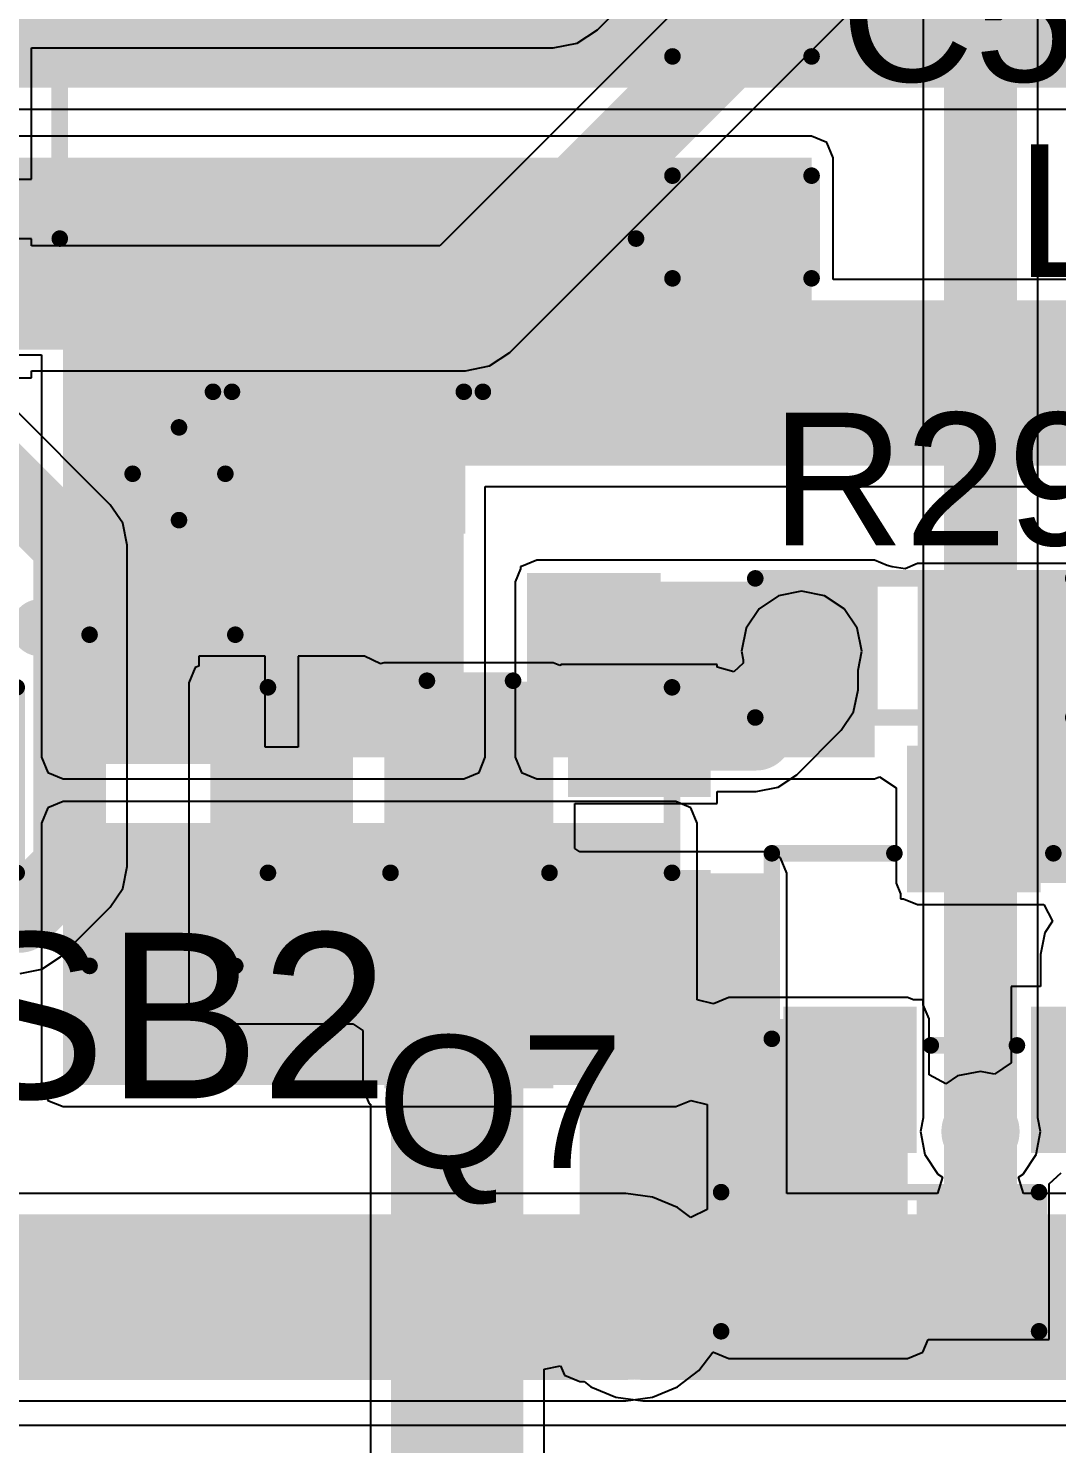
# Model space of a CAD drawing. Header units: millimetres. Extents: x 0 to 214, y 0 to 214.
# Drawn here: x 4.7015 to 5.012, y 0.5388 to 0.9661 of the extents above; entities that cross this region are included whole.
import ezdxf

# ---------------------------------------------------------------- set-up
doc = ezdxf.new("R2010")
doc.units = ezdxf.units.MM
doc.header["$MEASUREMENT"] = 0
for name, color, linetype in [('BottomLayer', 5, 'Continuous'), ('BottomPaste', 16, 'Continuous'), ('BottomSolder', 6, 'Continuous'), ('TopLayer', 1, 'Continuous'), ('TopOverlay', 2, 'Continuous'), ('TopPaste', 8, 'Continuous'), ('TopSolder', 216, 'Continuous'), ('ViaHoleLayer', 16, 'Continuous')]:
    doc.layers.add(name, color=color, linetype=linetype)
doc.styles.add('Arial', font='', dxfattribs={"height": 0.2})
doc.styles.get('Arial').set_extended_font_data('Arial')

# ---------------------------------------------------------------- blocks, each defined once
blk = doc.blocks.new('SOT_23_32')
at = {"layer": 'TopLayer'}
for points in [[(-0.01614, 0.05748), (0.01614, 0.05748), (0.01614, 0.02126), (-0.01614, 0.02126)], [(-0.05354, -0.02126), (-0.02126, -0.02126), (-0.02126, -0.05748), (-0.05354, -0.05748)], [(0.02126, -0.02126), (0.05354, -0.02126), (0.05354, -0.05748), (0.02126, -0.05748)]]:
    blk.add_hatch(color=1, dxfattribs=at).paths.add_polyline_path(points)
at = {"layer": 'TopPaste'}
for points in [[(-0.01614, 0.05748), (0.01614, 0.05748), (0.01614, 0.02126), (-0.01614, 0.02126)], [(-0.05354, -0.02126), (-0.02126, -0.02126), (-0.02126, -0.05748), (-0.05354, -0.05748)], [(0.02126, -0.02126), (0.05354, -0.02126), (0.05354, -0.05748), (0.02126, -0.05748)]]:
    blk.add_hatch(color=8, dxfattribs=at).paths.add_polyline_path(points)
at = {"layer": 'TopSolder'}
for points in [[(-0.02014, 0.06148), (0.02014, 0.06148), (0.02014, 0.01726), (-0.02014, 0.01726)], [(-0.05754, -0.01726), (-0.01726, -0.01726), (-0.01726, -0.06148), (-0.05754, -0.06148)], [(0.01726, -0.01726), (0.05754, -0.01726), (0.05754, -0.06148), (0.01726, -0.06148)]]:
    blk.add_hatch(color=216, dxfattribs=at).paths.add_polyline_path(points)
at = {"layer": 'TopOverlay', "const_width": 0.005}
for points in [[(-0.024, 0.029), (-0.061, 0.029)], [(-0.061, 0.029), (-0.061, -0.027)], [(0.061, 0.029), (0.024, 0.029)], [(0.061, 0.029), (0.061, -0.027)], [(0.013, -0.029), (-0.013, -0.029)]]:
    blk.add_lwpolyline(points, dxfattribs=at)
at = {"layer": 'TopOverlay'}
for points, const_width in [([(-0.06225, 0.029, 1), (-0.05975, 0.029, 1)], 0.0025), ([(-0.06225, 0.029, 1), (-0.05975, 0.029, 1)], 0.0025), ([(-0.02525, 0.029, 1), (-0.02275, 0.029, 1)], 0.0025), ([(0.02275, 0.029, 1), (0.02525, 0.029, 1)], 0.0025), ([(0.05975, 0.029, 1), (0.06225, 0.029, 1)], 0.0025), ([(0.05975, 0.029, 1), (0.06225, 0.029, 1)], 0.0025), ([(-0.06225, -0.027, 1), (-0.05975, -0.027, 1)], 0.0025), ([(0.05975, -0.027, 1), (0.06225, -0.027, 1)], 0.0025), ([(-0.01425, -0.029, 1), (-0.01175, -0.029, 1)], 0.0025), ([(0.01175, -0.029, 1), (0.01425, -0.029, 1)], 0.0025), ([(-0.06439, -0.045, 1), (-0.07161, -0.045, 1)], 0.01), ([(-0.07411, -0.045, 1), (-0.06911, -0.045, 1)], 0.005), ([(-0.06689, -0.045, 1), (-0.06189, -0.045, 1)], 0.005)]:
    blk.add_lwpolyline(points, format="xyb", close=True, dxfattribs=dict(at, const_width=const_width))
blk = doc.blocks.new('SOT_23_45')
at = {"layer": 'TopLayer'}
for points in [[(-0.01614, 0.05748), (0.01614, 0.05748), (0.01614, 0.02126), (-0.01614, 0.02126)], [(-0.05354, -0.02126), (-0.02126, -0.02126), (-0.02126, -0.05748), (-0.05354, -0.05748)], [(0.02126, -0.02126), (0.05354, -0.02126), (0.05354, -0.05748), (0.02126, -0.05748)]]:
    blk.add_hatch(color=1, dxfattribs=at).paths.add_polyline_path(points)
at = {"layer": 'TopPaste'}
for points in [[(-0.01614, 0.05748), (0.01614, 0.05748), (0.01614, 0.02126), (-0.01614, 0.02126)], [(-0.05354, -0.02126), (-0.02126, -0.02126), (-0.02126, -0.05748), (-0.05354, -0.05748)], [(0.02126, -0.02126), (0.05354, -0.02126), (0.05354, -0.05748), (0.02126, -0.05748)]]:
    blk.add_hatch(color=8, dxfattribs=at).paths.add_polyline_path(points)
at = {"layer": 'TopSolder'}
for points in [[(-0.02014, 0.06148), (0.02014, 0.06148), (0.02014, 0.01726), (-0.02014, 0.01726)], [(-0.05754, -0.01726), (-0.01726, -0.01726), (-0.01726, -0.06148), (-0.05754, -0.06148)], [(0.01726, -0.01726), (0.05754, -0.01726), (0.05754, -0.06148), (0.01726, -0.06148)]]:
    blk.add_hatch(color=216, dxfattribs=at).paths.add_polyline_path(points)
at = {"layer": 'TopOverlay', "const_width": 0.005}
for points in [[(-0.061, -0.027), (-0.061, 0.029)], [(-0.061, 0.029), (-0.024, 0.029)], [(0.024, 0.029), (0.061, 0.029)], [(0.061, -0.027), (0.061, 0.029)], [(-0.013, -0.029), (0.013, -0.029)]]:
    blk.add_lwpolyline(points, dxfattribs=at)
at = {"layer": 'TopOverlay'}
for points, const_width in [([(-0.06225, 0.029, 1), (-0.05975, 0.029, 1)], 0.0025), ([(-0.06225, 0.029, 1), (-0.05975, 0.029, 1)], 0.0025), ([(-0.02525, 0.029, 1), (-0.02275, 0.029, 1)], 0.0025), ([(0.02275, 0.029, 1), (0.02525, 0.029, 1)], 0.0025), ([(0.05975, 0.029, 1), (0.06225, 0.029, 1)], 0.0025), ([(0.05975, 0.029, 1), (0.06225, 0.029, 1)], 0.0025), ([(-0.06225, -0.027, 1), (-0.05975, -0.027, 1)], 0.0025), ([(0.05975, -0.027, 1), (0.06225, -0.027, 1)], 0.0025), ([(-0.01425, -0.029, 1), (-0.01175, -0.029, 1)], 0.0025), ([(0.01175, -0.029, 1), (0.01425, -0.029, 1)], 0.0025), ([(-0.06439, -0.045, 1), (-0.07161, -0.045, 1)], 0.01), ([(-0.07411, -0.045, 1), (-0.06911, -0.045, 1)], 0.005), ([(-0.06689, -0.045, 1), (-0.06189, -0.045, 1)], 0.005)]:
    blk.add_lwpolyline(points, format="xyb", close=True, dxfattribs=dict(at, const_width=const_width))
blk = doc.blocks.new('R___0603_75')
at = {"layer": 'TopLayer'}
for points in [[(-0.015, 0.0175), (-0.015, -0.0175), (-0.045, -0.0175), (-0.045, 0.0175)], [(0.045, 0.0175), (0.045, -0.0175), (0.015, -0.0175), (0.015, 0.0175)]]:
    blk.add_hatch(color=1, dxfattribs=at).paths.add_polyline_path(points)
at = {"layer": 'TopPaste'}
for points in [[(-0.015, 0.0175), (-0.015, -0.0175), (-0.045, -0.0175), (-0.045, 0.0175)], [(0.045, 0.0175), (0.045, -0.0175), (0.015, -0.0175), (0.015, 0.0175)]]:
    blk.add_hatch(color=8, dxfattribs=at).paths.add_polyline_path(points)
at = {"layer": 'TopSolder'}
for points in [[(-0.011, 0.0215), (-0.011, -0.0215), (-0.049, -0.0215), (-0.049, 0.0215)], [(0.049, 0.0215), (0.049, -0.0215), (0.011, -0.0215), (0.011, 0.0215)]]:
    blk.add_hatch(color=216, dxfattribs=at).paths.add_polyline_path(points)
at = {"layer": 'TopOverlay', "const_width": 0.005}
for points in [[(-0.048, -0.021), (-0.048, 0.021)], [(-0.048, 0.021), (0.048, 0.021)], [(0.048, -0.021), (0.048, 0.021)], [(-0.048, -0.021), (0.048, -0.021)]]:
    blk.add_lwpolyline(points, dxfattribs=at)
at = {"layer": 'TopOverlay', "const_width": 0.0025}
for points in [[(-0.04925, 0.021, 1), (-0.04675, 0.021, 1)], [(-0.04925, 0.021, 1), (-0.04675, 0.021, 1)], [(0.04675, 0.021, 1), (0.04925, 0.021, 1)], [(0.04675, 0.021, 1), (0.04925, 0.021, 1)], [(-0.04925, -0.021, 1), (-0.04675, -0.021, 1)], [(-0.04925, -0.021, 1), (-0.04675, -0.021, 1)], [(0.04675, -0.021, 1), (0.04925, -0.021, 1)], [(0.04675, -0.021, 1), (0.04925, -0.021, 1)]]:
    blk.add_lwpolyline(points, format="xyb", close=True, dxfattribs=at)
blk = doc.blocks.new('R___0603_76')
at = {"layer": 'TopLayer'}
for points in [[(-0.015, 0.0175), (-0.015, -0.0175), (-0.045, -0.0175), (-0.045, 0.0175)], [(0.045, 0.0175), (0.045, -0.0175), (0.015, -0.0175), (0.015, 0.0175)]]:
    blk.add_hatch(color=1, dxfattribs=at).paths.add_polyline_path(points)
at = {"layer": 'TopPaste'}
for points in [[(-0.015, 0.0175), (-0.015, -0.0175), (-0.045, -0.0175), (-0.045, 0.0175)], [(0.045, 0.0175), (0.045, -0.0175), (0.015, -0.0175), (0.015, 0.0175)]]:
    blk.add_hatch(color=8, dxfattribs=at).paths.add_polyline_path(points)
at = {"layer": 'TopSolder'}
for points in [[(-0.011, 0.0215), (-0.011, -0.0215), (-0.049, -0.0215), (-0.049, 0.0215)], [(0.049, 0.0215), (0.049, -0.0215), (0.011, -0.0215), (0.011, 0.0215)]]:
    blk.add_hatch(color=216, dxfattribs=at).paths.add_polyline_path(points)
at = {"layer": 'TopOverlay', "const_width": 0.005}
for points in [[(0.048, 0.021), (-0.048, 0.021)], [(-0.048, 0.021), (-0.048, -0.021)], [(0.048, 0.021), (0.048, -0.021)], [(0.048, -0.021), (-0.048, -0.021)]]:
    blk.add_lwpolyline(points, dxfattribs=at)
at = {"layer": 'TopOverlay', "const_width": 0.0025}
for points in [[(-0.04925, 0.021, 1), (-0.04675, 0.021, 1)], [(-0.04925, 0.021, 1), (-0.04675, 0.021, 1)], [(0.04675, 0.021, 1), (0.04925, 0.021, 1)], [(0.04675, 0.021, 1), (0.04925, 0.021, 1)], [(-0.04925, -0.021, 1), (-0.04675, -0.021, 1)], [(-0.04925, -0.021, 1), (-0.04675, -0.021, 1)], [(0.04675, -0.021, 1), (0.04925, -0.021, 1)], [(0.04675, -0.021, 1), (0.04925, -0.021, 1)]]:
    blk.add_lwpolyline(points, format="xyb", close=True, dxfattribs=at)
blk = doc.blocks.new('SOT_23_161')
at = {"layer": 'TopLayer'}
for points in [[(-0.01614, 0.05748), (0.01614, 0.05748), (0.01614, 0.02126), (-0.01614, 0.02126)], [(-0.05354, -0.02126), (-0.02126, -0.02126), (-0.02126, -0.05748), (-0.05354, -0.05748)], [(0.02126, -0.02126), (0.05354, -0.02126), (0.05354, -0.05748), (0.02126, -0.05748)]]:
    blk.add_hatch(color=1, dxfattribs=at).paths.add_polyline_path(points)
at = {"layer": 'TopPaste'}
for points in [[(-0.01614, 0.05748), (0.01614, 0.05748), (0.01614, 0.02126), (-0.01614, 0.02126)], [(-0.05354, -0.02126), (-0.02126, -0.02126), (-0.02126, -0.05748), (-0.05354, -0.05748)], [(0.02126, -0.02126), (0.05354, -0.02126), (0.05354, -0.05748), (0.02126, -0.05748)]]:
    blk.add_hatch(color=8, dxfattribs=at).paths.add_polyline_path(points)
at = {"layer": 'TopSolder'}
for points in [[(-0.02014, 0.06148), (0.02014, 0.06148), (0.02014, 0.01726), (-0.02014, 0.01726)], [(-0.05754, -0.01726), (-0.01726, -0.01726), (-0.01726, -0.06148), (-0.05754, -0.06148)], [(0.01726, -0.01726), (0.05754, -0.01726), (0.05754, -0.06148), (0.01726, -0.06148)]]:
    blk.add_hatch(color=216, dxfattribs=at).paths.add_polyline_path(points)
at = {"layer": 'TopOverlay', "const_width": 0.005}
for points in [[(-0.024, 0.029), (-0.061, 0.029)], [(-0.061, 0.029), (-0.061, -0.027)], [(0.061, 0.029), (0.024, 0.029)], [(0.061, 0.029), (0.061, -0.027)], [(0.013, -0.029), (-0.013, -0.029)]]:
    blk.add_lwpolyline(points, dxfattribs=at)
at = {"layer": 'TopOverlay'}
for points, const_width in [([(-0.06225, 0.029, 1), (-0.05975, 0.029, 1)], 0.0025), ([(-0.06225, 0.029, 1), (-0.05975, 0.029, 1)], 0.0025), ([(-0.02525, 0.029, 1), (-0.02275, 0.029, 1)], 0.0025), ([(0.02275, 0.029, 1), (0.02525, 0.029, 1)], 0.0025), ([(0.05975, 0.029, 1), (0.06225, 0.029, 1)], 0.0025), ([(0.05975, 0.029, 1), (0.06225, 0.029, 1)], 0.0025), ([(-0.06225, -0.027, 1), (-0.05975, -0.027, 1)], 0.0025), ([(0.05975, -0.027, 1), (0.06225, -0.027, 1)], 0.0025), ([(-0.01425, -0.029, 1), (-0.01175, -0.029, 1)], 0.0025), ([(0.01175, -0.029, 1), (0.01425, -0.029, 1)], 0.0025), ([(-0.06439, -0.045, 1), (-0.07161, -0.045, 1)], 0.01), ([(-0.07411, -0.045, 1), (-0.06911, -0.045, 1)], 0.005), ([(-0.06689, -0.045, 1), (-0.06189, -0.045, 1)], 0.005)]:
    blk.add_lwpolyline(points, format="xyb", close=True, dxfattribs=dict(at, const_width=const_width))
blk = doc.blocks.new('C__0603_256')
at = {"layer": 'TopLayer'}
for points in [[(-0.015, 0.0175), (-0.015, -0.0175), (-0.045, -0.0175), (-0.045, 0.0175)], [(0.045, 0.0175), (0.045, -0.0175), (0.015, -0.0175), (0.015, 0.0175)]]:
    blk.add_hatch(color=1, dxfattribs=at).paths.add_polyline_path(points)
at = {"layer": 'TopPaste'}
for points in [[(-0.015, 0.0175), (-0.015, -0.0175), (-0.045, -0.0175), (-0.045, 0.0175)], [(0.045, 0.0175), (0.045, -0.0175), (0.015, -0.0175), (0.015, 0.0175)]]:
    blk.add_hatch(color=8, dxfattribs=at).paths.add_polyline_path(points)
at = {"layer": 'TopSolder'}
for points in [[(-0.01264, 0.01986), (-0.01264, -0.01986), (-0.04736, -0.01986), (-0.04736, 0.01986)], [(0.04736, 0.01986), (0.04736, -0.01986), (0.01264, -0.01986), (0.01264, 0.01986)]]:
    blk.add_hatch(color=216, dxfattribs=at).paths.add_polyline_path(points)
at = {"layer": 'TopOverlay', "const_width": 0.005}
for points in [[(-0.049, 0.021), (-0.018, 0.021)], [(-0.049, 0.021), (-0.049, -0.021)], [(0.018, 0.021), (0.049, 0.021)], [(0.049, 0.021), (0.049, -0.021)], [(-0.049, -0.021), (-0.018, -0.021)], [(0.018, -0.021), (0.049, -0.021)]]:
    blk.add_lwpolyline(points, dxfattribs=at)
at = {"layer": 'TopOverlay', "const_width": 0.0025}
for points in [[(-0.05025, 0.021, 1), (-0.04775, 0.021, 1)], [(-0.05025, 0.021, 1), (-0.04775, 0.021, 1)], [(-0.01925, 0.021, 1), (-0.01675, 0.021, 1)], [(0.01675, 0.021, 1), (0.01925, 0.021, 1)], [(0.04775, 0.021, 1), (0.05025, 0.021, 1)], [(0.04775, 0.021, 1), (0.05025, 0.021, 1)], [(-0.05025, -0.021, 1), (-0.04775, -0.021, 1)], [(-0.05025, -0.021, 1), (-0.04775, -0.021, 1)], [(-0.01925, -0.021, 1), (-0.01675, -0.021, 1)], [(0.01675, -0.021, 1), (0.01925, -0.021, 1)], [(0.04775, -0.021, 1), (0.05025, -0.021, 1)], [(0.04775, -0.021, 1), (0.05025, -0.021, 1)]]:
    blk.add_lwpolyline(points, format="xyb", close=True, dxfattribs=at)
blk = doc.blocks.new('RVT1E100M0405__257')
at = {"layer": 'TopLayer'}
for points in [[(-0.12205, 0.0315), (-0.01969, 0.0315), (-0.01969, -0.0315), (-0.12205, -0.0315)], [(0.01969, 0.0315), (0.12205, 0.0315), (0.12205, -0.0315), (0.01969, -0.0315)]]:
    blk.add_hatch(color=1, dxfattribs=at).paths.add_polyline_path(points)
at = {"layer": 'TopPaste'}
for points in [[(-0.12205, 0.0315), (-0.01969, 0.0315), (-0.01969, -0.0315), (-0.12205, -0.0315)], [(0.01969, 0.0315), (0.12205, 0.0315), (0.12205, -0.0315), (0.01969, -0.0315)]]:
    blk.add_hatch(color=8, dxfattribs=at).paths.add_polyline_path(points)
at = {"layer": 'TopSolder'}
for points in [[(-0.12605, 0.0355), (-0.01569, 0.0355), (-0.01569, -0.0355), (-0.12605, -0.0355)], [(0.01569, 0.0355), (0.12605, 0.0355), (0.12605, -0.0355), (0.01569, -0.0355)]]:
    blk.add_hatch(color=216, dxfattribs=at).paths.add_polyline_path(points)
at = {"layer": 'TopOverlay', "const_width": 0.005}
for points in [[(-0.037, 0.087), (-0.08325, 0.04075)], [(-0.037, 0.087), (0.085, 0.087)], [(0.085, 0.087), (0.085, 0.039)], [(-0.108, 0.065), (-0.108, 0.037)], [(-0.122, 0.051), (-0.094, 0.051)], [(-0.08325, 0.04075), (-0.08325, 0.035)], [(-0.08325, -0.035), (-0.08325, -0.04075)], [(-0.08325, -0.04075), (-0.037, -0.087)], [(0.085, -0.039), (0.085, -0.087)], [(-0.037, -0.087), (0.085, -0.087)]]:
    blk.add_lwpolyline(points, dxfattribs=at)
at = {"layer": 'TopOverlay', "const_width": 0.0025}
for points in [[(-0.03825, 0.087, 1), (-0.03575, 0.087, 1)], [(-0.03825, 0.087, 1), (-0.03575, 0.087, 1)], [(0.08375, 0.087, 1), (0.08625, 0.087, 1)], [(0.08375, 0.087, 1), (0.08625, 0.087, 1)], [(-0.10925, 0.065, 1), (-0.10675, 0.065, 1)], [(-0.12325, 0.051, 1), (-0.12075, 0.051, 1)], [(-0.09525, 0.051, 1), (-0.09275, 0.051, 1)], [(-0.0845, 0.04075, 1), (-0.082, 0.04075, 1)], [(-0.0845, 0.04075, 1), (-0.082, 0.04075, 1)], [(-0.10925, 0.037, 1), (-0.10675, 0.037, 1)], [(0.08375, 0.039, 1), (0.08625, 0.039, 1)], [(-0.0845, 0.035, 1), (-0.082, 0.035, 1)], [(-0.0845, -0.035, 1), (-0.082, -0.035, 1)], [(-0.0845, -0.04075, 1), (-0.082, -0.04075, 1)], [(-0.0845, -0.04075, 1), (-0.082, -0.04075, 1)], [(0.08375, -0.039, 1), (0.08625, -0.039, 1)], [(-0.03825, -0.087, 1), (-0.03575, -0.087, 1)], [(-0.03825, -0.087, 1), (-0.03575, -0.087, 1)], [(0.08375, -0.087, 1), (0.08625, -0.087, 1)], [(0.08375, -0.087, 1), (0.08625, -0.087, 1)]]:
    blk.add_lwpolyline(points, format="xyb", close=True, dxfattribs=at)
blk = doc.blocks.new('S______B______275')
at = {"layer": 'TopLayer'}
for points in [[(-0.045, -0.0175), (-0.045, 0.0175), (-0.015, 0.0175), (-0.015, -0.0175)], [(0.015, -0.0175), (0.015, 0.0175), (0.045, 0.0175), (0.045, -0.0175)]]:
    blk.add_hatch(color=1, dxfattribs=at).paths.add_polyline_path(points)
at = {"layer": 'TopPaste'}
for points in [[(-0.045, -0.0175), (-0.045, 0.0175), (-0.015, 0.0175), (-0.015, -0.0175)], [(0.015, -0.0175), (0.015, 0.0175), (0.045, 0.0175), (0.045, -0.0175)]]:
    blk.add_hatch(color=8, dxfattribs=at).paths.add_polyline_path(points)
at = {"layer": 'TopSolder'}
for points in [[(-0.049, -0.0215), (-0.049, 0.0215), (-0.011, 0.0215), (-0.011, -0.0215)], [(0.011, -0.0215), (0.011, 0.0215), (0.049, 0.0215), (0.049, -0.0215)]]:
    blk.add_hatch(color=216, dxfattribs=at).paths.add_polyline_path(points)
at = {"layer": 'TopOverlay', "const_width": 0.005}
for points in [[(-0.05, -0.022), (-0.05, 0.022)], [(0.05, 0.022), (-0.05, 0.022)], [(0.05, -0.022), (0.05, 0.022)], [(0.05, -0.022), (-0.05, -0.022)]]:
    blk.add_lwpolyline(points, dxfattribs=at)
at = {"layer": 'TopOverlay', "const_width": 0.0025}
for points in [[(-0.05125, 0.022, 1), (-0.04875, 0.022, 1)], [(-0.05125, 0.022, 1), (-0.04875, 0.022, 1)], [(0.04875, 0.022, 1), (0.05125, 0.022, 1)], [(0.04875, 0.022, 1), (0.05125, 0.022, 1)], [(-0.05125, -0.022, 1), (-0.04875, -0.022, 1)], [(-0.05125, -0.022, 1), (-0.04875, -0.022, 1)], [(0.04875, -0.022, 1), (0.05125, -0.022, 1)], [(0.04875, -0.022, 1), (0.05125, -0.022, 1)]]:
    blk.add_lwpolyline(points, format="xyb", close=True, dxfattribs=at)
blk = doc.blocks.new('RES_0603_B_301')
at = {"layer": 'BottomLayer'}
for points in [[(-0.045, -0.0175), (-0.045, 0.0175), (-0.015, 0.0175), (-0.015, -0.0175)], [(0.015, -0.0175), (0.015, 0.0175), (0.045, 0.0175), (0.045, -0.0175)]]:
    blk.add_hatch(color=5, dxfattribs=at).paths.add_polyline_path(points)
at = {"layer": 'BottomPaste'}
for points in [[(-0.045, -0.0175), (-0.045, 0.0175), (-0.015, 0.0175), (-0.015, -0.0175)], [(0.015, -0.0175), (0.015, 0.0175), (0.045, 0.0175), (0.045, -0.0175)]]:
    blk.add_hatch(color=16, dxfattribs=at).paths.add_polyline_path(points)
at = {"layer": 'BottomSolder'}
for points in [[(-0.049, -0.0215), (-0.049, 0.0215), (-0.011, 0.0215), (-0.011, -0.0215)], [(0.011, -0.0215), (0.011, 0.0215), (0.049, 0.0215), (0.049, -0.0215)]]:
    blk.add_hatch(color=6, dxfattribs=at).paths.add_polyline_path(points)
blk = doc.blocks.new('RES_0603_B_302')
at = {"layer": 'BottomLayer'}
for points in [[(-0.045, -0.0175), (-0.045, 0.0175), (-0.015, 0.0175), (-0.015, -0.0175)], [(0.015, -0.0175), (0.015, 0.0175), (0.045, 0.0175), (0.045, -0.0175)]]:
    blk.add_hatch(color=5, dxfattribs=at).paths.add_polyline_path(points)
at = {"layer": 'BottomPaste'}
for points in [[(-0.045, -0.0175), (-0.045, 0.0175), (-0.015, 0.0175), (-0.015, -0.0175)], [(0.015, -0.0175), (0.015, 0.0175), (0.045, 0.0175), (0.045, -0.0175)]]:
    blk.add_hatch(color=16, dxfattribs=at).paths.add_polyline_path(points)
at = {"layer": 'BottomSolder'}
for points in [[(-0.049, -0.0215), (-0.049, 0.0215), (-0.011, 0.0215), (-0.011, -0.0215)], [(0.011, -0.0215), (0.011, 0.0215), (0.049, 0.0215), (0.049, -0.0215)]]:
    blk.add_hatch(color=6, dxfattribs=at).paths.add_polyline_path(points)
blk = doc.blocks.new('C__0603_B_344')
at = {"layer": 'BottomLayer'}
for points in [[(-0.045, -0.0175), (-0.045, 0.0175), (-0.015, 0.0175), (-0.015, -0.0175)], [(0.015, -0.0175), (0.015, 0.0175), (0.045, 0.0175), (0.045, -0.0175)]]:
    blk.add_hatch(color=5, dxfattribs=at).paths.add_polyline_path(points)
at = {"layer": 'BottomPaste'}
for points in [[(-0.045, -0.0175), (-0.045, 0.0175), (-0.015, 0.0175), (-0.015, -0.0175)], [(0.015, -0.0175), (0.015, 0.0175), (0.045, 0.0175), (0.045, -0.0175)]]:
    blk.add_hatch(color=16, dxfattribs=at).paths.add_polyline_path(points)
at = {"layer": 'BottomSolder'}
for points in [[(-0.04736, -0.01986), (-0.04736, 0.01986), (-0.01264, 0.01986), (-0.01264, -0.01986)], [(0.01264, -0.01986), (0.01264, 0.01986), (0.04736, 0.01986), (0.04736, -0.01986)]]:
    blk.add_hatch(color=6, dxfattribs=at).paths.add_polyline_path(points)

msp = doc.modelspace()

# ---------------------------------------------------------------- hatches: boundary and pattern name
at = {"layer": 'BottomLayer'}
h = msp.add_hatch(color=5, dxfattribs=at)
edge = h.paths.add_edge_path()
edge.add_arc((4.935, 0.778), 0.01181, 0, 360)
for points in [[(4.7565, 0.672), (4.7995, 0.672), (4.7995, 0.7685), (4.7565, 0.7685)], [(4.809, 0.646), (4.86, 0.646), (4.86, 0.768), (4.809, 0.768)], [(4.868, 0.564), (4.924, 0.564), (4.924, 0.711), (4.868, 0.711)]]:
    msp.add_hatch(color=5, dxfattribs=at).paths.add_polyline_path(points)
h = msp.add_hatch(color=5, dxfattribs=at)
edge = h.paths.add_edge_path()
edge.add_arc((4.839, 0.66), 0.01181, 0, 360)
h = msp.add_hatch(color=5, dxfattribs=at)
edge = h.paths.add_edge_path()
edge.add_arc((4.989, 0.633), 0.01181, 0, 360)
h = msp.add_hatch(color=5, dxfattribs=at)
edge = h.paths.add_edge_path()
edge.add_arc((4.885, 0.583), 0.01181, 0, 360)
at = {"layer": 'BottomSolder'}
h = msp.add_hatch(color=6, dxfattribs=at)
edge = h.paths.add_edge_path()
edge.add_arc((4.935, 0.778), 0.00591, 0, 360)
h = msp.add_hatch(color=6, dxfattribs=at)
edge = h.paths.add_edge_path()
edge.add_arc((4.839, 0.66), 0.00591, 0, 360)
h = msp.add_hatch(color=6, dxfattribs=at)
edge = h.paths.add_edge_path()
edge.add_arc((4.989, 0.633), 0.00591, 0, 360)
h = msp.add_hatch(color=6, dxfattribs=at)
edge = h.paths.add_edge_path()
edge.add_arc((4.885, 0.583), 0.00591, 0, 360)
at = {"layer": 'TopLayer'}
for points in [[(4.537, 0.94818), (5.628, 0.94818), (5.628, 1.069), (4.537, 1.069)], [(4.643, 0.874), (4.938, 0.874), (4.938, 0.927), (4.643, 0.927)], [(4.712, 0.746), (4.833, 0.746), (4.833, 0.925), (4.712, 0.925)], [(4.855, 0.746), (4.957, 0.746), (4.957, 0.799), (4.855, 0.799)], [(4.97, 0.708), (5.017, 0.708), (5.017, 0.798), (4.97, 0.798)], [(4.712, 0.647), (4.897, 0.647), (4.897, 0.72613), (4.712, 0.72613)], [(4.913, 0.571), (4.967, 0.571), (4.967, 0.667), (4.913, 0.667)]]:
    msp.add_hatch(color=1, dxfattribs=at).paths.add_polyline_path(points)
h = msp.add_hatch(color=1, dxfattribs=at)
edge = h.paths.add_edge_path()
edge.add_arc((4.935, 0.778), 0.01181, 0, 360)
h = msp.add_hatch(color=1, dxfattribs=at)
edge = h.paths.add_edge_path()
edge.add_arc((4.839, 0.66), 0.01181, 0, 360)
h = msp.add_hatch(color=1, dxfattribs=at)
edge = h.paths.add_edge_path()
edge.add_arc((4.989, 0.633), 0.01181, 0, 360)
h = msp.add_hatch(color=1, dxfattribs=at)
edge = h.paths.add_edge_path()
edge.add_arc((4.885, 0.583), 0.01181, 0, 360)
at = {"layer": 'TopSolder'}
h = msp.add_hatch(color=216, dxfattribs=at)
edge = h.paths.add_edge_path()
edge.add_arc((4.935, 0.778), 0.00591, 0, 360)
h = msp.add_hatch(color=216, dxfattribs=at)
edge = h.paths.add_edge_path()
edge.add_arc((4.839, 0.66), 0.00591, 0, 360)
h = msp.add_hatch(color=216, dxfattribs=at)
edge = h.paths.add_edge_path()
edge.add_arc((4.989, 0.633), 0.00591, 0, 360)
h = msp.add_hatch(color=216, dxfattribs=at)
edge = h.paths.add_edge_path()
edge.add_arc((4.885, 0.583), 0.00591, 0, 360)
at = {"layer": 'ViaHoleLayer'}
h = msp.add_hatch(color=16, dxfattribs=at)
edge = h.paths.add_edge_path()
edge.add_arc((4.935, 0.778), 0.00591, 0, 360)
h = msp.add_hatch(color=16, dxfattribs=at)
edge = h.paths.add_edge_path()
edge.add_arc((4.839, 0.66), 0.00591, 0, 360)
h = msp.add_hatch(color=16, dxfattribs=at)
edge = h.paths.add_edge_path()
edge.add_arc((4.989, 0.633), 0.00591, 0, 360)
h = msp.add_hatch(color=16, dxfattribs=at)
edge = h.paths.add_edge_path()
edge.add_arc((4.885, 0.583), 0.00591, 0, 360)

# ---------------------------------------------------------------- linework, layer by layer
at = {"layer": 'BottomLayer'}
for p, q in [((5.00633, 0.63716), (5.00633, 1.97782)), ((4.93114, 1.00581), (4.82574, 0.90042)), ((4.87334, 0.96566), (4.91434, 1.00666)), ((4.97167, 0.98842), (4.97167, 0.63716)), ((4.84689, 0.86822), (4.96334, 0.98466)), ((4.86, 0.96014), (4.86722, 0.96157)), ((4.86722, 0.96157), (4.87334, 0.96566)), ((4.7025, 0.92055), (4.7025, 0.96014)), ((4.7025, 0.96014), (4.86, 0.96014)), ((4.6555, 0.92055), (4.7025, 0.92055)), ((4.7025, 0.90255), (4.6555, 0.90255)), ((4.7025, 0.90042), (4.7025, 0.90255)), ((4.82574, 0.90042), (4.7025, 0.90042)), ((4.84077, 0.86413), (4.84689, 0.86822)), ((4.83355, 0.86269), (4.84077, 0.86413)), ((4.69633, 0.86055), (4.7025, 0.86055)), ((4.7025, 0.86055), (4.7025, 0.86269)), ((4.7025, 0.86269), (4.83355, 0.86269)), ((4.72626, 0.82226), (4.69633, 0.85218)), ((4.73001, 0.81663), (4.72626, 0.82226)), ((4.73133, 0.81), (4.73001, 0.81663)), ((4.73133, 0.713), (4.73133, 0.81)), ((4.935, 0.79616), (4.92805, 0.79478)), ((4.94195, 0.79478), (4.935, 0.79616)), ((4.92216, 0.79084), (4.91822, 0.78495)), ((4.92805, 0.79478), (4.92216, 0.79084)), ((4.94784, 0.79084), (4.94195, 0.79478)), ((4.95178, 0.78495), (4.94784, 0.79084)), ((4.91822, 0.78495), (4.91684, 0.778)), ((4.95316, 0.778), (4.95178, 0.78495)), ((4.91684, 0.778), (4.91736, 0.7754)), ((4.95202, 0.77228), (4.95316, 0.778)), ((4.753, 0.77354), (4.75191, 0.77309)), ((4.773, 0.7765), (4.753, 0.7765)), ((4.753, 0.7765), (4.753, 0.77354)), ((4.773, 0.749), (4.773, 0.7765)), ((4.803, 0.7765), (4.783, 0.7765)), ((4.783, 0.7765), (4.783, 0.749)), ((4.80784, 0.77416), (4.803, 0.7765)), ((4.803, 0.7765), (4.803, 0.7765)), ((4.80893, 0.77447), (4.80784, 0.77416)), ((4.809, 0.77449), (4.80893, 0.77447)), ((4.86, 0.77449), (4.809, 0.77449)), ((4.862, 0.77367), (4.86, 0.77449)), ((4.8625, 0.774), (4.862, 0.77367)), ((4.9095, 0.774), (4.8625, 0.774)), ((4.8625, 0.774), (4.8625, 0.774)), ((4.9095, 0.77319), (4.9095, 0.774)), ((4.91736, 0.77441), (4.9145, 0.77175)), ((4.91736, 0.7754), (4.91736, 0.77441)), ((4.75191, 0.77309), (4.75001, 0.7685)), ((4.9145, 0.77175), (4.9095, 0.77319)), ((4.95202, 0.76639), (4.95202, 0.77228)), ((4.75001, 0.7685), (4.75001, 0.672)), ((4.9507, 0.75975), (4.95202, 0.76639)), ((4.94695, 0.75413), (4.9507, 0.75975)), ((4.93356, 0.74074), (4.94695, 0.75413)), ((4.783, 0.749), (4.773, 0.749)), ((4.92793, 0.73699), (4.93356, 0.74074)), ((4.9095, 0.732), (4.9095, 0.73567)), ((4.9095, 0.73567), (4.9213, 0.73567)), ((4.9213, 0.73567), (4.92793, 0.73699)), ((4.86649, 0.7185), (4.86649, 0.732)), ((4.86649, 0.732), (4.9095, 0.732)), ((4.868, 0.71749), (4.86649, 0.7185)), ((4.924, 0.71749), (4.868, 0.71749)), ((4.92859, 0.71559), (4.924, 0.71749)), ((4.93049, 0.711), (4.92859, 0.71559)), ((4.73001, 0.70637), (4.73133, 0.713)), ((4.93049, 0.61427), (4.93049, 0.711)), ((4.72626, 0.70074), (4.73001, 0.70637)), ((4.71126, 0.68574), (4.72626, 0.70074)), ((4.70563, 0.68199), (4.71126, 0.68574)), ((4.699, 0.68067), (4.70563, 0.68199)), ((4.75001, 0.672), (4.75191, 0.66741)), ((4.75191, 0.66741), (4.7565, 0.66551)), ((4.7565, 0.66551), (4.7995, 0.66551)), ((4.7995, 0.66551), (4.80251, 0.6635)), ((4.80251, 0.6635), (4.80251, 0.646)), ((4.80251, 0.646), (4.80441, 0.64141)), ((4.80441, 0.64141), (4.80478, 0.64126)), ((4.80478, 0.64126), (4.80478, 0.43169)), ((4.97167, 0.63716), (4.97084, 0.633)), ((5.00716, 0.633), (5.00633, 0.63716)), ((4.97084, 0.633), (4.97222, 0.62605)), ((5.00578, 0.62605), (5.00716, 0.633)), ((4.97222, 0.62605), (4.97616, 0.62016)), ((5.00184, 0.62016), (5.00578, 0.62605)), ((4.97616, 0.62016), (4.97749, 0.61927)), ((5.00051, 0.61927), (5.00184, 0.62016)), ((4.97749, 0.61927), (4.97598, 0.61427)), ((5.00202, 0.61427), (5.00051, 0.61927)), ((4.97598, 0.61427), (4.93049, 0.61427)), ((5.22109, 0.61427), (5.00202, 0.61427)), ((4.85722, 0.56127), (4.86222, 0.56226)), ((4.85722, 0.43169), (4.85722, 0.56127)), ((4.86222, 0.56226), (4.86341, 0.55941)), ((4.86341, 0.55941), (4.868, 0.55751)), ((4.868, 0.55751), (4.8693, 0.55751)), ((4.8693, 0.55751), (4.87137, 0.55592)), ((4.87137, 0.55592), (4.87891, 0.5528)), ((4.87891, 0.5528), (4.887, 0.55173)), ((4.887, 0.55173), (5.246, 0.55173))]:
    msp.add_line(p, q, dxfattribs=at)
for points, const_width in [([(4.989, 0.633), (4.989, 1.985)], 0.022), ([(4.83355, 0.88155), (4.95, 0.998)], 0.025), ([(4.679, 0.88155), (4.83355, 0.88155)], 0.025), ([(4.679, 0.845), (4.714, 0.81)], 0.022), ([(4.714, 0.713), (4.714, 0.81)], 0.022), ([(4.93469, 0.77769), (4.935, 0.778)], 0.022), ([(4.93469, 0.76639), (4.93469, 0.77769)], 0.022), ([(4.9213, 0.753), (4.93469, 0.76639)], 0.022), ([(4.838, 0.749), (4.8385, 0.7485)], 0.025), ([(4.886, 0.753), (4.9213, 0.753)], 0.022), ([(4.699, 0.698), (4.714, 0.713)], 0.022), ([(4.8385, 0.6975), (4.839, 0.697)], 0.025), ([(4.665, 0.698), (4.699, 0.698)], 0.022), ([(4.831, 0.37481), (4.831, 0.652)], 0.04), ([(4.887, 0.583), (5.246, 0.583)], 0.05)]:
    msp.add_lwpolyline(points, dxfattribs=dict(at, const_width=const_width))
for points, const_width in [([(4.8273, 0.88155, 1), (4.8398, 0.88155, 1)], 0.0125), ([(4.8273, 0.88155, 1), (4.8398, 0.88155, 1)], 0.0125), ([(4.7085, 0.81, 1), (4.7195, 0.81, 1)], 0.011), ([(4.7085, 0.81, 1), (4.7195, 0.81, 1)], 0.011), ([(4.92919, 0.77769, 1), (4.94019, 0.77769, 1)], 0.011), ([(4.92919, 0.77769, 1), (4.94019, 0.77769, 1)], 0.011), ([(4.9295, 0.778, 1), (4.9405, 0.778, 1)], 0.011), ([(4.92919, 0.76639, 1), (4.94019, 0.76639, 1)], 0.011), ([(4.92919, 0.76639, 1), (4.94019, 0.76639, 1)], 0.011), ([(4.83175, 0.749, 1), (4.84425, 0.749, 1)], 0.0125), ([(4.83225, 0.7485, 1), (4.84475, 0.7485, 1)], 0.0125), ([(4.8805, 0.753, 1), (4.8915, 0.753, 1)], 0.011), ([(4.9158, 0.753, 1), (4.9268, 0.753, 1)], 0.011), ([(4.9158, 0.753, 1), (4.9268, 0.753, 1)], 0.011), ([(4.7085, 0.713, 1), (4.7195, 0.713, 1)], 0.011), ([(4.7085, 0.713, 1), (4.7195, 0.713, 1)], 0.011), ([(4.83225, 0.6975, 1), (4.84475, 0.6975, 1)], 0.0125), ([(4.83275, 0.697, 1), (4.84525, 0.697, 1)], 0.0125), ([(4.6935, 0.698, 1), (4.7045, 0.698, 1)], 0.011), ([(4.6935, 0.698, 1), (4.7045, 0.698, 1)], 0.011), ([(4.821, 0.652, 1), (4.841, 0.652, 1)], 0.02), ([(4.9835, 0.633, 1), (4.9945, 0.633, 1)], 0.011), ([(4.8745, 0.583, 1), (4.8995, 0.583, 1)], 0.025)]:
    msp.add_lwpolyline(points, format="xyb", close=True, dxfattribs=dict(at, const_width=const_width))
at = {"layer": 'TopLayer'}
for p, q in [((4.537, 0.94168), (5.32404, 0.94168)), ((4.938, 0.93349), (4.643, 0.93349)), ((4.94259, 0.93159), (4.938, 0.93349)), ((4.94449, 0.927), (4.94259, 0.93159)), ((4.94449, 0.89027), (4.94449, 0.927)), ((5.12517, 0.89027), (4.94449, 0.89027)), ((4.643, 0.86751), (4.70551, 0.86751)), ((4.70551, 0.86751), (4.70551, 0.746)), ((4.83949, 0.746), (4.83949, 0.82773)), ((4.83949, 0.82773), (5.08674, 0.82773)), ((4.85041, 0.80359), (4.85012, 0.80359)), ((4.85012, 0.80359), (4.85012, 0.8029)), ((4.855, 0.80549), (4.85041, 0.80359)), ((4.85041, 0.80359), (4.85041, 0.80359)), ((4.957, 0.80549), (4.855, 0.80549)), ((4.96079, 0.80393), (4.957, 0.80549)), ((4.96229, 0.80349), (4.96079, 0.80393)), ((4.96621, 0.80293), (4.96229, 0.80349)), ((4.97, 0.80449), (4.96621, 0.80293)), ((5.017, 0.80449), (4.97, 0.80449)), ((4.85012, 0.8029), (4.84851, 0.799)), ((4.84851, 0.799), (4.84851, 0.746)), ((4.70551, 0.746), (4.70741, 0.74141)), ((4.83759, 0.74141), (4.83949, 0.746)), ((4.84851, 0.746), (4.85041, 0.74141)), ((4.70741, 0.74141), (4.712, 0.73951)), ((4.712, 0.73951), (4.833, 0.73951)), ((4.833, 0.73951), (4.83759, 0.74141)), ((4.85041, 0.74141), (4.855, 0.73951)), ((4.855, 0.73951), (4.957, 0.73951)), ((4.957, 0.73951), (4.95851, 0.74013)), ((4.95851, 0.74013), (4.96351, 0.73679)), ((4.96351, 0.73679), (4.96351, 0.708)), ((4.712, 0.73263), (4.70741, 0.73072)), ((4.897, 0.73263), (4.712, 0.73263)), ((4.90159, 0.73072), (4.897, 0.73263)), ((4.70741, 0.73072), (4.70551, 0.72613)), ((4.90349, 0.72613), (4.90159, 0.73072)), ((4.70551, 0.72613), (4.70551, 0.647)), ((4.90349, 0.6728), (4.90349, 0.72613)), ((4.96351, 0.708), (4.96486, 0.70473)), ((4.96486, 0.70473), (4.96486, 0.70326)), ((4.96486, 0.70326), (4.96576, 0.70326)), ((4.96576, 0.70326), (4.97, 0.70151)), ((4.97, 0.70151), (5.00809, 0.70151)), ((5.00809, 0.70151), (5.01071, 0.69651)), ((5.00839, 0.69303), (5.00707, 0.6864)), ((5.01071, 0.69651), (5.00839, 0.69303)), ((5.00707, 0.6864), (5.00707, 0.67674)), ((5.00707, 0.67674), (4.99826, 0.67674)), ((4.99826, 0.67674), (4.99826, 0.65379)), ((4.90841, 0.67159), (4.90349, 0.6728)), ((4.913, 0.67349), (4.90841, 0.67159)), ((4.967, 0.67349), (4.913, 0.67349)), ((4.96882, 0.67274), (4.967, 0.67349)), ((4.97174, 0.67274), (4.96882, 0.67274)), ((4.97174, 0.67124), (4.97174, 0.67274)), ((4.97349, 0.667), (4.97174, 0.67124)), ((4.97349, 0.65007), (4.97349, 0.667)), ((4.97849, 0.6474), (4.97349, 0.65007)), ((4.98205, 0.64978), (4.97849, 0.6474)), ((4.989, 0.65116), (4.98205, 0.64978)), ((4.99326, 0.65031), (4.989, 0.65116)), ((4.99826, 0.65379), (4.99326, 0.65031)), ((4.70551, 0.647), (4.70741, 0.64241)), ((4.70741, 0.64241), (4.712, 0.64051)), ((4.897, 0.64051), (4.90159, 0.64241)), ((4.90159, 0.64241), (4.90651, 0.6412)), ((4.90651, 0.6412), (4.90651, 0.60947)), ((4.712, 0.64051), (4.897, 0.64051)), ((5.00969, 0.61719), (5.01331, 0.62052)), ((5.00969, 0.57019), (5.00969, 0.61719)), ((4.88187, 0.61427), (4.613, 0.61427)), ((4.88996, 0.6132), (4.88187, 0.61427)), ((4.8975, 0.61008), (4.88996, 0.6132)), ((4.90151, 0.60701), (4.8975, 0.61008)), ((4.90651, 0.60947), (4.90151, 0.60701)), ((4.97159, 0.56641), (4.97316, 0.57019)), ((4.97316, 0.57019), (5.00969, 0.57019)), ((4.90398, 0.56089), (4.90823, 0.56643)), ((4.90823, 0.56643), (4.90841, 0.56641)), ((4.90841, 0.56641), (4.913, 0.56451)), ((4.913, 0.56451), (4.967, 0.56451)), ((4.967, 0.56451), (4.97159, 0.56641)), ((4.8975, 0.55592), (4.90398, 0.56089)), ((4.88996, 0.5528), (4.8975, 0.55592)), ((4.613, 0.55173), (4.88187, 0.55173)), ((4.88187, 0.55173), (4.88996, 0.5528)), ((5.06993, 0.54424), (4.53507, 0.54424))]:
    msp.add_line(p, q, dxfattribs=at)
for points, const_width in [([(4.83, 0.877), (4.835, 0.872)], 0.022), ([(4.835, 0.859), (5.418, 0.859)], 0.05), ([(4.742, 0.703), (4.83174, 0.703)], 0.04), ([(4.742, 0.703), (4.74313, 0.70187)], 0.025), ([(4.74313, 0.70187), (4.83373, 0.70187)], 0.025), ([(4.83373, 0.70187), (4.83486, 0.70074)], 0.025), ([(4.83486, 0.66), (4.83486, 0.70074)], 0.025), ([(4.989, 0.597), (4.989, 0.633)], 0.022), ([(4.613, 0.583), (4.88187, 0.583)], 0.05), ([(4.98569, 0.59369), (4.989, 0.597)], 0.022)]:
    msp.add_lwpolyline(points, dxfattribs=dict(at, const_width=const_width))
for points, const_width in [([(4.8245, 0.877, 1), (4.8355, 0.877, 1)], 0.011), ([(4.8225, 0.859, 1), (4.8475, 0.859, 1)], 0.025), ([(4.8295, 0.872, 1), (4.8405, 0.872, 1)], 0.011), ([(4.732, 0.703, 1), (4.752, 0.703, 1)], 0.02), ([(4.82174, 0.703, 1), (4.84174, 0.703, 1)], 0.02), ([(4.73575, 0.703, 1), (4.74825, 0.703, 1)], 0.0125), ([(4.73688, 0.70187, 1), (4.74938, 0.70187, 1)], 0.0125), ([(4.73688, 0.70187, 1), (4.74938, 0.70187, 1)], 0.0125), ([(4.82748, 0.70187, 1), (4.83998, 0.70187, 1)], 0.0125), ([(4.82748, 0.70187, 1), (4.83998, 0.70187, 1)], 0.0125), ([(4.82861, 0.70074, 1), (4.84111, 0.70074, 1)], 0.0125), ([(4.82861, 0.70074, 1), (4.84111, 0.70074, 1)], 0.0125), ([(4.82861, 0.66, 1), (4.84111, 0.66, 1)], 0.0125), ([(4.9835, 0.633, 1), (4.9945, 0.633, 1)], 0.011), ([(4.86937, 0.583, 1), (4.89437, 0.583, 1)], 0.025), ([(4.9835, 0.597, 1), (4.9945, 0.597, 1)], 0.011), ([(4.9835, 0.597, 1), (4.9945, 0.597, 1)], 0.011), ([(4.98019, 0.59369, 1), (4.99119, 0.59369, 1)], 0.011)]:
    msp.add_lwpolyline(points, format="xyb", close=True, dxfattribs=dict(at, const_width=const_width))

# ---------------------------------------------------------------- block references
for name, p, rotation in [('RVT1E100M0405__257', (4.798, 0.93959), 90), ('C__0603_256', (4.917, 0.93959), 90), ('SOT_23_161', (4.637, 0.74011), 180), ('SOT_23_32', (4.83486, 0.74011), 180), ('S______B______275', (4.742, 0.733), 270), ('RES_0603_B_301', (4.886, 0.723), 270), ('RES_0603_B_302', (4.809, 0.697), 180), ('R___0603_76', (4.95869, 0.59369), 180)]:
    msp.add_blockref(name, p, dxfattribs=dict(rotation=rotation))
for name, p in [('R___0603_75', (4.969, 0.779)), ('C__0603_B_344', (4.808, 0.749)), ('SOT_23_45', (4.987, 0.688))]:
    msp.add_blockref(name, p)

# ---------------------------------------------------------------- texts
at = {"layer": 'TopOverlay', "style": 'Arial'}
for s, height, p in [('C59', 0.04, (4.94668, 0.95001)), ('LED4', 0.04, (4.99969, 0.89101)), ('R29', 0.04, (4.92568, 0.81001)), ('SB2', 0.05, (4.67837, 0.64299)), ('Q7', 0.04, (4.80668, 0.62201))]:
    msp.add_text(s, height=height, dxfattribs=at).set_placement(p)

doc.saveas('drawing.dxf')
